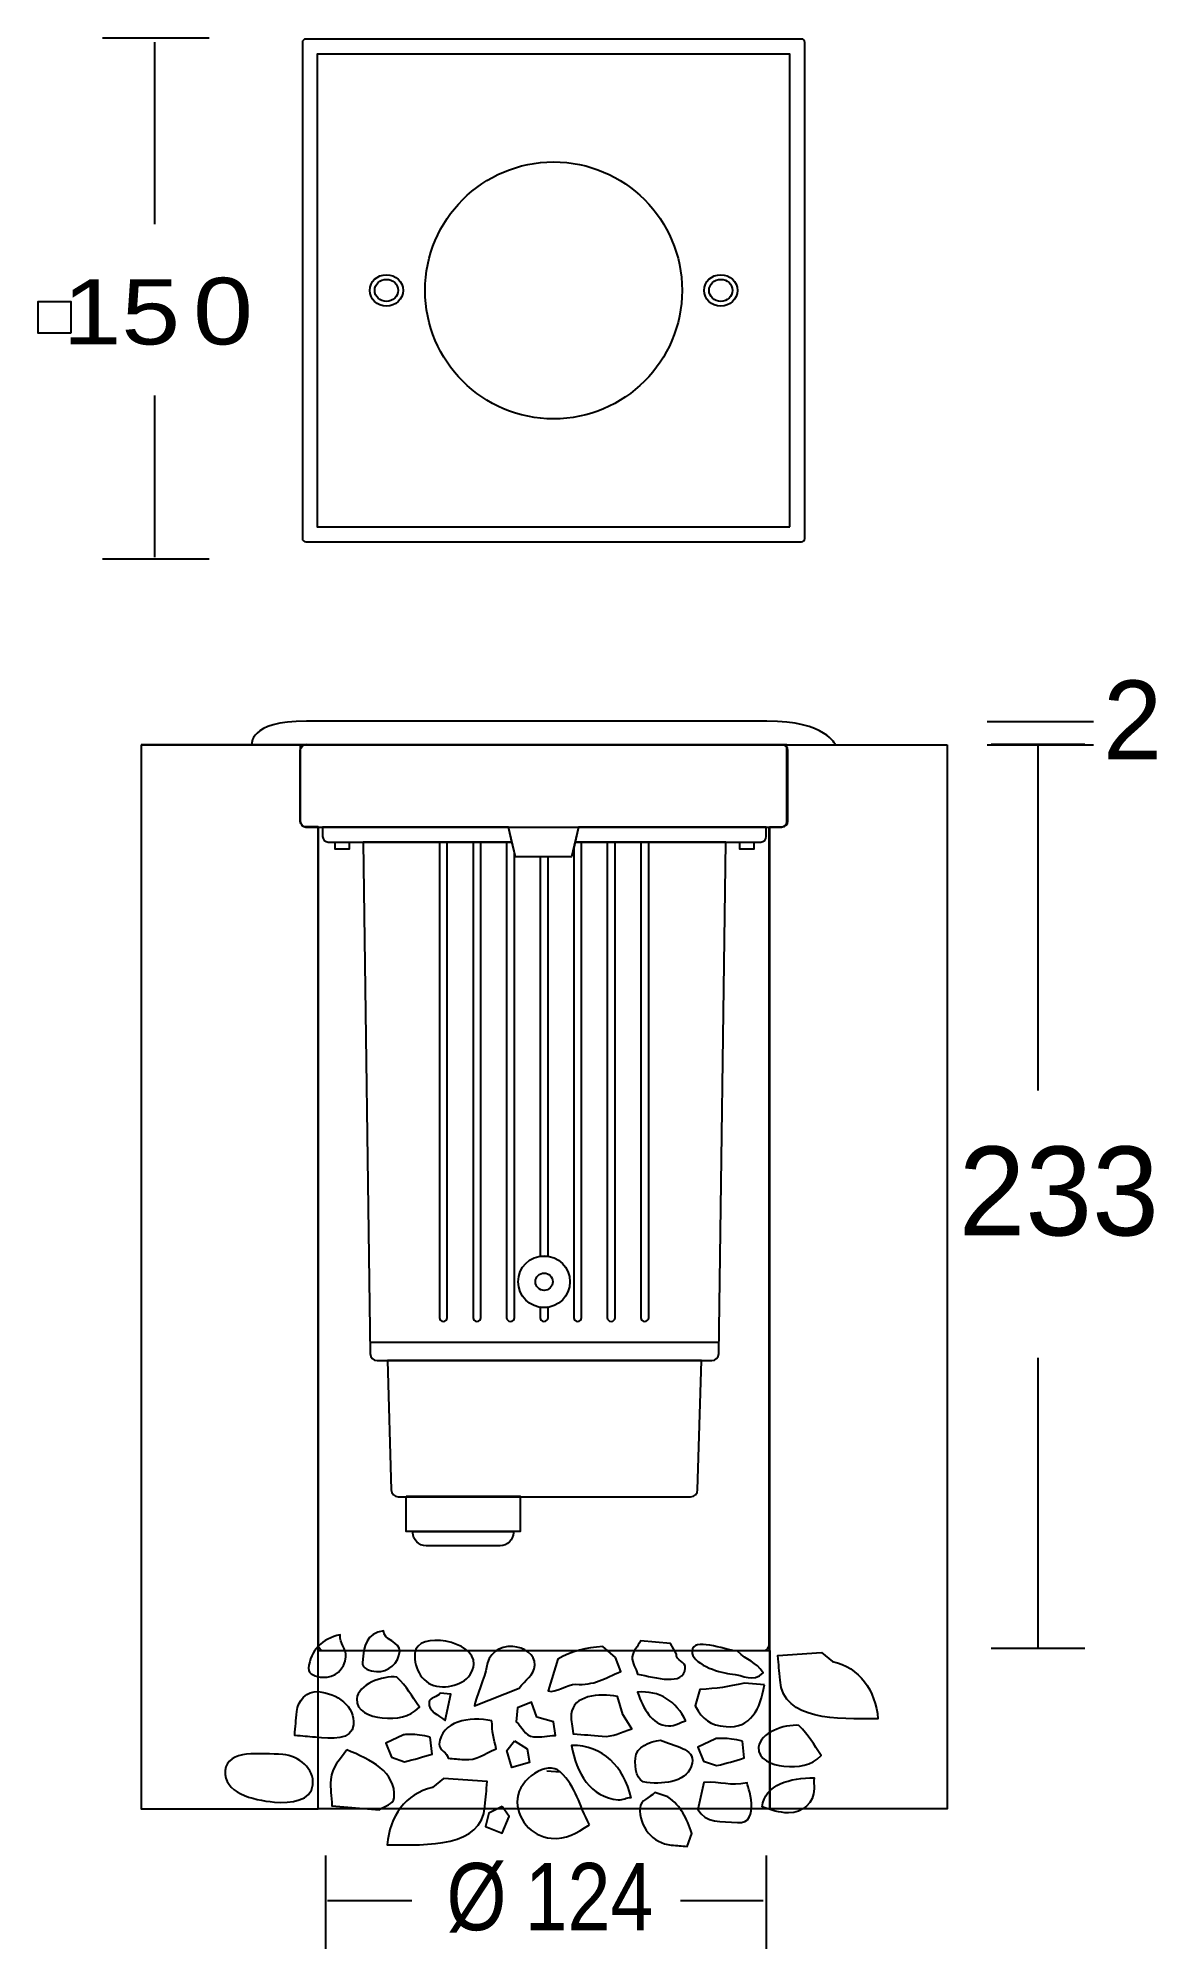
# Model space of a CAD drawing. Extents: x 42 to 158, y 58 to 258.
import ezdxf

# ---------------------------------------------------------------- set-up
doc = ezdxf.new("R2010")
doc.units = 0
doc.layers.add('LIVELLO_1', color=160, linetype='Continuous')
doc.styles.add('STD', font='txt')

# ---------------------------------------------------------------- blocks, each defined once
blk = doc.blocks.new('AI9-BLK3')
at = {"layer": 'LIVELLO_1', "color": 7}
for points in [[(-41.98, 54.87), (-41.98, 54.87), (-24.79, 54.87), (-24.79, 54.87), (-25.11, 54.87), (-25.38, 54.61), (-25.38, 54.28), (-25.38, 54.28), (-25.38, 46.91), (-25.38, 46.91), (-25.38, 46.59), (-25.11, 46.33), (-24.79, 46.33), (-24.79, 46.33), (-23.51, 46.33), (-23.51, 46.33), (-23.51, 46.33), (-23.51, -56.08), (-23.51, -56.08), (-23.51, -56.08), (-41.98, -56.08), (-41.98, -56.08), (-41.98, -56.08), (-41.98, 54.87), (-41.98, 54.87)], [(42.08, 54.87), (42.08, 54.87), (24.9, 54.87), (24.9, 54.87), (25.22, 54.87), (25.48, 54.61), (25.48, 54.28), (25.48, 54.28), (25.48, 46.91), (25.48, 46.91), (25.48, 46.59), (25.22, 46.33), (24.9, 46.33), (24.9, 46.33), (23.61, 46.33), (23.61, 46.33), (23.61, 46.33), (23.61, -56.08), (23.61, -56.08), (23.61, -56.08), (42.08, -56.08), (42.08, -56.08), (42.08, -56.08), (42.08, 54.87), (42.08, 54.87)]]:
    blk.add_open_spline(points, degree=3, knots=[0, 0, 0, 0, 1, 1, 1, 2, 2, 2, 3, 3, 3, 4, 4, 4, 5, 5, 5, 6, 6, 6, 7, 7, 7, 8, 8, 8, 8], dxfattribs=at)
blk = doc.blocks.new('AI9-BLK2')
at = {"layer": 'LIVELLO_1', "color": 7}
blk.add_line((-0.49, -3.36), (0.91, -3.48), dxfattribs=at)
for points in [[(-3.88, -0.26), (-2.54, -1.08), (-2.32, -2.5), (-4.13, -3.04), (-4.67, -1.25)], [(-5.14, -7.09), (-6.54, -7.79), (-6.89, -9.18), (-5.14, -9.88), (-4.44, -8.13)]]:
    blk.add_lwpolyline(points, close=True, dxfattribs=at)
for points, knots in [([(-21.45, 8.51), (-21.56, 7.24), (-22.62, 6.27), (-23.89, 6.38), (-24.55, 6.44), (-25.4, 6.66), (-25.35, 7.32), (-25.18, 9.19), (-23.89, 10.45), (-22.07, 10.8), (-22.15, 9.89), (-21.37, 9.42), (-21.45, 8.51)], [0, 0, 0, 0, 1, 1, 1, 2, 2, 2, 3, 3, 3, 4, 4, 4, 4]), ([(-15.84, 9.12), (-15.95, 7.86), (-17.01, 6.88), (-18.28, 6.99), (-18.94, 7.05), (-19.79, 7.28), (-19.73, 7.93), (-19.57, 9.81), (-19.35, 10.89), (-17.52, 11.24), (-17.6, 10.33), (-15.76, 10.03), (-15.84, 9.12)], [0, 0, 0, 0, 1, 1, 1, 2, 2, 2, 3, 3, 3, 4, 4, 4, 4]), ([(-8.11, 7.75), (-8.26, 6.08), (-10.02, 5.27), (-11.7, 5.41), (-13.37, 5.56), (-14.41, 7.23), (-14.26, 8.89), (-14.04, 11.32), (-7.9, 10.17), (-8.11, 7.75)], [0, 0, 0, 0, 1, 1, 1, 2, 2, 2, 3, 3, 3, 3]), ([(13.02, 8.81), (12.96, 8.11), (14.01, 8.02), (13.95, 7.33), (13.78, 5.42), (10.87, 6.37), (8.96, 6.71), (8.84, 7.33), (8.36, 7.81), (8.42, 8.51), (8.48, 9.2), (9.04, 9.59), (9.27, 10.18), (9.27, 10.18), (12.41, 9.91), (12.41, 9.91), (12.41, 9.91), (13.02, 8.81), (13.02, 8.81)], [0, 0, 0, 0, 1, 1, 1, 2, 2, 2, 3, 3, 3, 4, 4, 4, 5, 5, 5, 6, 6, 6, 6]), ([(19.4, 9.11), (20.43, 8.05), (21.27, 8.09), (22.08, 6.85), (20.96, 5.78), (20.18, 6.61), (18.61, 6.75), (17.34, 6.86), (14.54, 7.85), (14.65, 9.11), (14.78, 10.63), (17.87, 9.24), (19.4, 9.11)], [0, 0, 0, 0, 1, 1, 1, 2, 2, 2, 3, 3, 3, 4, 4, 4, 4]), ([(-1.75, 7.65), (-1.85, 6.52), (-2.76, 6.16), (-3.37, 5.25), (-3.37, 5.25), (-8.05, 3.4), (-8.05, 3.4), (-7.99, 4.1), (-6.85, 6.7), (-6.79, 7.39), (-6.66, 8.78), (-5.44, 9.72), (-4.04, 9.6), (-2.9, 9.5), (-1.65, 8.78), (-1.75, 7.65)], [0, 0, 0, 0, 1, 1, 1, 2, 2, 2, 3, 3, 3, 4, 4, 4, 5, 5, 5, 5]), ([(6.66, 8.45), (6.66, 8.45), (7.23, 7), (7.23, 7), (5.58, 6.27), (4.37, 5.5), (2.54, 5.66), (1.66, 5.73), (0.4, 4.65), (-0.37, 4.98), (-0.37, 4.98), (0.65, 8.27), (0.65, 8.27), (2.15, 9.19), (3.57, 9.41), (5.35, 9.61), (5.35, 9.61), (6.66, 8.45), (6.66, 8.45)], [0, 0, 0, 0, 1, 1, 1, 2, 2, 2, 3, 3, 3, 4, 4, 4, 5, 5, 5, 6, 6, 6, 6]), ([(28.15, 8.98), (28.15, 8.98), (23.61, 8.67), (23.61, 8.67), (23.7, 7.63), (23.74, 7.11), (23.83, 6.07), (24.21, 1.81), (29.73, 2.03), (34.05, 2.06), (33.78, 5.01), (32.17, 7.41), (29.29, 8.03), (29.29, 8.03), (28.15, 8.98), (28.15, 8.98)], [0, 0, 0, 0, 1, 1, 1, 2, 2, 2, 3, 3, 3, 4, 4, 4, 5, 5, 5, 5]), ([(-16.13, 6.41), (-15.09, 5.36), (-14.61, 4.5), (-13.79, 3.26), (-14.91, 2.19), (-16.1, 2.03), (-17.68, 2.17), (-18.95, 2.28), (-20.44, 2.87), (-20.32, 4.13), (-20.19, 5.65), (-17.65, 6.55), (-16.13, 6.41)], [0, 0, 0, 0, 1, 1, 1, 2, 2, 2, 3, 3, 3, 4, 4, 4, 4]), ([(-24.35, 4.89), (-25.52, 4.99), (-26.48, 3.95), (-26.58, 2.8), (-26.67, 1.83), (-26.72, 1.28), (-26.8, 0.32), (-25.94, 0.24), (-25.48, 0.2), (-24.62, 0.13), (-22.99, -0.01), (-20.81, -0.2), (-20.66, 1.41), (-20.49, 3.38), (-22.37, 4.72), (-24.35, 4.89)], [0, 0, 0, 0, 1, 1, 1, 2, 2, 2, 3, 3, 3, 4, 4, 4, 5, 5, 5, 5]), ([(-11.63, 4.73), (-11.63, 4.73), (-10.5, 4.63), (-10.5, 4.63), (-10.5, 4.63), (-11.09, 1.88), (-11.09, 1.88), (-11.83, 2.47), (-12.86, 2.82), (-12.77, 3.78), (-12.73, 4.3), (-11.85, 4.31), (-11.63, 4.73)], [0, 0, 0, 0, 1, 1, 1, 2, 2, 2, 3, 3, 3, 4, 4, 4, 4]), ([(7.43, 2.5), (7.43, 2.5), (8.36, 1.02), (8.36, 1.02), (7.18, 0.68), (6.52, 0.13), (5.29, 0.23), (4.07, 0.34), (3.46, 0.39), (2.24, 0.5), (2.22, 1.29), (2, 1.75), (2.06, 2.53), (2.24, 4.52), (4.9, 4.73), (6.89, 4.38), (6.89, 4.38), (7.43, 2.5), (7.43, 2.5)], [0, 0, 0, 0, 1, 1, 1, 2, 2, 2, 3, 3, 3, 4, 4, 4, 5, 5, 5, 6, 6, 6, 6]), ([(13.99, 1.85), (13.37, 1.73), (12.88, 1.24), (12.19, 1.31), (10.35, 1.47), (9.62, 3.1), (8.97, 4.82), (11.2, 5.07), (13.03, 3.86), (13.99, 1.85)], [0, 0, 0, 0, 1, 1, 1, 2, 2, 2, 3, 3, 3, 3]), ([(22.2, 5.58), (21.8, 3.07), (20.74, 1.02), (18.21, 1.24), (16.46, 1.39), (15.81, 1.94), (14.97, 3.41), (14.97, 3.41), (15.47, 5.11), (15.47, 5.11), (17.33, 5.21), (18.31, 5.39), (20.11, 5.76), (20.11, 5.76), (22.2, 5.58), (22.2, 5.58)], [0, 0, 0, 0, 1, 1, 1, 2, 2, 2, 3, 3, 3, 4, 4, 4, 5, 5, 5, 5]), ([(-6.22, 1.83), (-6.23, 0.69), (-6.03, -0.02), (-5.77, -1.09), (-7.14, -1.59), (-7.73, -2.32), (-9.13, -2.2), (-9.74, -2.15), (-10.18, -2.11), (-10.79, -2.06), (-10.82, -1.44), (-11.77, -1.27), (-11.71, -0.58), (-11.51, 1.77), (-8.55, 2.38), (-6.22, 1.83)], [0, 0, 0, 0, 1, 1, 1, 2, 2, 2, 3, 3, 3, 4, 4, 4, 5, 5, 5, 5]), ([(-1.53, 2.24), (-1.53, 2.24), (0.19, 1.75), (0.19, 1.75), (0.19, 1.75), (0.41, 0.33), (0.41, 0.33), (-0.47, 0.32), (-1.02, 0.1), (-1.89, 0.18), (-2.85, 0.26), (-3.03, 1.24), (-3.69, 1.73), (-3.69, 1.73), (-3.56, 3.21), (-3.56, 3.21), (-3.56, 3.21), (-2.1, 3.78), (-2.1, 3.78), (-2.1, 3.78), (-1.53, 2.24), (-1.53, 2.24)], [0, 0, 0, 0, 1, 1, 1, 2, 2, 2, 3, 3, 3, 4, 4, 4, 5, 5, 5, 6, 6, 6, 7, 7, 7, 7]), ([(-12.65, 0.15), (-12.65, 0.15), (-12.45, -1.62), (-12.45, -1.62), (-13.54, -1.96), (-14.26, -2.16), (-15.34, -2.42), (-15.34, -2.42), (-16.7, -1.95), (-16.7, -1.95), (-16.7, -1.95), (-17.28, -0.5), (-17.28, -0.5), (-17.28, -0.5), (-15.44, 0.39), (-15.44, 0.39), (-15.44, 0.39), (-14.28, 0.55), (-12.65, 0.15)], [0, 0, 0, 0, 1, 1, 1, 2, 2, 2, 3, 3, 3, 4, 4, 4, 5, 5, 5, 6, 6, 6, 6]), ([(19.9, -0.27), (19.9, -0.27), (20.1, -2.03), (20.1, -2.03), (19.02, -2.37), (18.29, -2.57), (17.22, -2.83), (17.22, -2.83), (15.85, -2.36), (15.85, -2.36), (15.85, -2.36), (15.27, -0.91), (15.27, -0.91), (15.27, -0.91), (17.11, -0.02), (17.11, -0.02), (17.11, -0.02), (18.27, 0.14), (19.9, -0.27)], [0, 0, 0, 0, 1, 1, 1, 2, 2, 2, 3, 3, 3, 4, 4, 4, 5, 5, 5, 6, 6, 6, 6]), ([(25.8, 1.37), (26.83, 0.31), (27.32, -0.55), (28.13, -1.79), (27.01, -2.86), (25.82, -3.01), (24.24, -2.87), (22.97, -2.76), (21.49, -2.18), (21.6, -0.91), (21.73, 0.6), (24.27, 1.5), (25.8, 1.37)], [0, 0, 0, 0, 1, 1, 1, 2, 2, 2, 3, 3, 3, 4, 4, 4, 4]), ([(-28.05, -1.66), (-26.33, -1.81), (-24.75, -3.12), (-24.9, -4.84), (-25.05, -6.5), (-27.22, -6.77), (-28.9, -6.63), (-31.24, -6.42), (-34.24, -5.65), (-34.04, -3.33), (-33.84, -1.11), (-30.3, -1.62), (-28.05, -1.66)], [0, 0, 0, 0, 1, 1, 1, 2, 2, 2, 3, 3, 3, 4, 4, 4, 4]), ([(-21.36, -1.19), (-18.9, -2.19), (-16.19, -3.48), (-16.43, -6.17), (-16.5, -6.95), (-17.38, -6.96), (-17.95, -7.44), (-17.95, -7.44), (-22.93, -7.01), (-22.93, -7.01), (-22.92, -5.96), (-23.13, -5.32), (-23.04, -4.28), (-22.92, -2.89), (-22.07, -2.27), (-21.36, -1.19)], [0, 0, 0, 0, 1, 1, 1, 2, 2, 2, 3, 3, 3, 4, 4, 4, 5, 5, 5, 5]), ([(8.3, -6.17), (7.78, -6.12), (7.49, -6.45), (6.96, -6.4), (4.08, -6.15), (2.55, -3.57), (2.09, -0.73), (5.36, -0.66), (7.53, -2.95), (8.3, -6.17)], [0, 0, 0, 0, 1, 1, 1, 2, 2, 2, 3, 3, 3, 3]), ([(11.37, -0.17), (10.21, -0.34), (8.84, -0.83), (8.74, -2.04), (8.65, -3.08), (8.87, -4.51), (9.92, -4.6), (11.93, -4.77), (14.24, -4.53), (14.68, -2.56), (14.99, -1.01), (12.72, -0.82), (11.37, -0.17)], [0, 0, 0, 0, 1, 1, 1, 2, 2, 2, 3, 3, 3, 4, 4, 4, 4]), ([(3.95, -8.99), (2.54, -9.92), (1.61, -10.54), (-0.05, -10.4), (-2.14, -10.21), (-3.74, -8.32), (-3.56, -6.24), (-3.38, -4.24), (-0.47, -2.22), (0.91, -3.48), (2.62, -5.12), (2.81, -6.88), (3.95, -8.99)], [0, 0, 0, 0, 1, 1, 1, 2, 2, 2, 3, 3, 3, 4, 4, 4, 4]), ([(-11.27, -4.17), (-11.27, -4.17), (-6.72, -4.48), (-6.72, -4.48), (-6.81, -5.52), (-6.85, -6.04), (-6.95, -7.08), (-7.32, -11.34), (-12.84, -11.12), (-17.15, -11.09), (-16.9, -8.14), (-15.28, -5.75), (-12.41, -5.12), (-12.41, -5.12), (-11.27, -4.17), (-11.27, -4.17)], [0, 0, 0, 0, 1, 1, 1, 2, 2, 2, 3, 3, 3, 4, 4, 4, 5, 5, 5, 5]), ([(12.14, -6.09), (13.55, -7.09), (14.06, -8.27), (14.63, -9.89), (14.63, -9.89), (14.16, -11.25), (14.16, -11.25), (13.54, -11.2), (13.1, -11.16), (12.49, -11.11), (10.57, -10.94), (9.06, -9.15), (9.23, -7.23), (9.3, -6.37), (10.19, -6.27), (10.78, -5.62), (10.78, -5.62), (12.14, -6.09), (12.14, -6.09)], [0, 0, 0, 0, 1, 1, 1, 2, 2, 2, 3, 3, 3, 4, 4, 4, 5, 5, 5, 6, 6, 6, 6]), ([(19.4, -8.77), (17.65, -8.61), (16.08, -8.86), (15.24, -7.39), (15.24, -7.39), (15.88, -4.58), (15.88, -4.58), (17.73, -4.48), (18.6, -5), (20.39, -4.63), (20.39, -4.63), (21.93, -8.99), (19.4, -8.77)], [0, 0, 0, 0, 1, 1, 1, 2, 2, 2, 3, 3, 3, 4, 4, 4, 4]), ([(21.98, -7.14), (23, -7.45), (23.66, -7.75), (24.73, -7.75), (26.16, -7.75), (27.39, -6.69), (27.39, -5.26), (27.39, -4.81), (27.34, -4.55), (27.39, -4.1), (24.99, -4.1), (22.18, -4.76), (21.98, -7.14)], [0, 0, 0, 0, 1, 1, 1, 2, 2, 2, 3, 3, 3, 4, 4, 4, 4])]:
    blk.add_open_spline(points, degree=3, knots=knots, dxfattribs=at)
blk = doc.blocks.new('AI9-BLK1')
at = {"layer": 'LIVELLO_1', "color": 7}
for p, q in [((-40.47, 99.96), (-51.59, 99.96)), ((21.31, 99.87), (-30.4, 99.87)), ((-46.18, 99.56), (-46.18, 80.57)), ((-30.75, 99.52), (-30.75, 47.8)), ((21.66, 47.8), (21.66, 99.52)), ((-46.18, 62.69), (-46.18, 45.83)), ((-30.4, 47.45), (21.31, 47.45)), ((-40.46, 45.62), (-51.59, 45.62)), ((40.7, 28.7), (51.77, 28.7)), ((-47.56, 26.26), (36.5, 26.26)), ((40.7, 26.26), (51.77, 26.26)), ((41.09, 26.34), (50.89, 26.34)), ((45.99, 26.34), (45.99, -9.78)), ((-23.65, -36.01), (12.62, -36.01)), ((45.99, -37.63), (45.99, -67.92)), ((41.09, -67.92), (50.89, -67.92)), ((-28.29, -99.27), (-28.29, -89.53)), ((17.66, -99.26), (17.66, -89.53)), ((-19.32, -94.26), (-28.11, -94.26)), ((17.32, -94.26), (8.71, -94.26))]:
    blk.add_line(p, q, dxfattribs=at)
blk.add_lwpolyline([(20.11, 49.01), (20.11, 98.31), (-29.19, 98.31), (-29.19, 49.01), (20.11, 49.01)], dxfattribs=at)
for points in [[(-54.9, 69.2), (-58.3, 69.2), (-58.3, 72.51), (-54.9, 72.51)], [(-27.32, 16.14), (-25.86, 16.14), (-25.86, 15.41), (-27.32, 15.41)], [(-9.25, 17.7), (-1.93, 17.7), (-2.66, 14.6), (-8.51, 14.6)], [(14.87, 16.14), (16.34, 16.14), (16.34, 15.41), (14.87, 15.41)], [(-19.92, -52.07), (-8.03, -52.07), (-8.03, -55.77), (-19.92, -55.77)], [(-29.09, -68.18), (18.03, -68.18), (18.03, -84.68), (-29.09, -84.68)]]:
    blk.add_lwpolyline(points, close=True, dxfattribs=at)
for centre, radius in [((-4.54, 73.66), 13.4), ((-5.53, -29.71), 2.7), ((-5.53, -29.71), 0.9)]:
    blk.add_circle(centre, radius, dxfattribs=at)
for centre, major_axis, ratio in [((-21.98, 73.66), (-1.74, 0), 0.9407), ((-21.98, 73.66), (-1.22, 0), 0.940479), ((12.9, 73.66), (-1.74, 0), 0.939771), ((12.9, 73.66), (-1.22, 0), 0.940745)]:
    blk.add_ellipse(centre, major_axis=major_axis, ratio=ratio, dxfattribs=at)
for points in [[(-30.4, 99.87), (-30.59, 99.87), (-30.75, 99.71), (-30.75, 99.52)], [(21.66, 99.52), (21.66, 99.71), (21.51, 99.87), (21.31, 99.87)], [(-30.75, 47.8), (-30.75, 47.61), (-30.59, 47.45), (-30.4, 47.45)], [(21.31, 47.45), (21.51, 47.45), (21.66, 47.61), (21.66, 47.8)]]:
    blk.add_open_spline(points, degree=3, dxfattribs=at)
for points, knots in [([(-30.3, 26.33), (-30.3, 26.33), (-30.3, 26.26), (-30.3, 26.26), (-30.3, 26.26), (-36.02, 26.26), (-36.02, 26.26), (-36.02, 26.26), (-36.45, 28.75), (-30.3, 28.75), (-30.3, 28.75), (17.72, 28.75), (17.72, 28.75), (23.87, 28.75), (24.87, 26.26), (24.87, 26.26), (24.87, 26.26), (-30.3, 26.33), (-30.3, 26.33)], [0, 0, 0, 0, 1, 1, 1, 2, 2, 2, 3, 3, 3, 4, 4, 4, 5, 5, 5, 6, 6, 6, 6]), ([(19.8, 26.26), (19.8, 26.26), (19.8, 18.29), (19.8, 18.29), (19.8, 17.96), (19.54, 17.7), (19.22, 17.7), (19.22, 17.7), (-30.38, 17.7), (-30.38, 17.7), (-30.7, 17.7), (-30.96, 17.96), (-30.96, 18.29), (-30.96, 18.29), (-30.96, 26.26), (-30.96, 26.26), (-30.96, 26.26), (19.8, 26.26), (19.8, 26.26)], [0, 0, 0, 0, 1, 1, 1, 2, 2, 2, 3, 3, 3, 4, 4, 4, 5, 5, 5, 6, 6, 6, 6]), ([(17.9, 17.7), (17.9, 17.7), (17.9, -67.63), (17.9, -67.63), (17.9, -67.95), (17.64, -68.2), (17.32, -68.2), (17.32, -68.2), (-28.47, -68.2), (-28.47, -68.2), (-28.8, -68.2), (-29.06, -67.95), (-29.06, -67.63), (-29.06, -67.63), (-29.06, 17.7), (-29.06, 17.7)], [0, 0, 0, 0, 1, 1, 1, 2, 2, 2, 3, 3, 3, 4, 4, 4, 5, 5, 5, 5]), ([(-28.05, 16.14), (-28.38, 16.14), (-28.64, 16.4), (-28.64, 16.72), (-28.64, 16.72), (-28.64, 17.7), (-28.64, 17.7), (-28.64, 17.7), (-9.25, 17.7), (-9.25, 17.7), (-9.25, 17.7), (-8.88, 16.14), (-8.88, 16.14), (-8.88, 16.14), (-28.05, 16.14), (-28.05, 16.14)], [0, 0, 0, 0, 1, 1, 1, 2, 2, 2, 3, 3, 3, 4, 4, 4, 5, 5, 5, 5]), ([(5.38, 16.14), (5.38, 16.14), (13.41, 16.14), (13.41, 16.14), (13.41, 16.14), (12.68, -37.21), (12.68, -37.21), (12.68, -37.61), (12.35, -37.94), (11.95, -37.94), (11.95, -37.94), (-22.93, -37.94), (-22.93, -37.94), (-23.34, -37.94), (-23.67, -37.61), (-23.67, -37.21), (-23.67, -37.21), (-24.4, 16.14), (-24.4, 16.14), (-24.4, 16.14), (-16.44, 16.14), (-16.44, 16.14), (-16.44, 16.14), (-8.88, 16.14), (-8.88, 16.14), (-8.88, 16.14), (-8.51, 14.6), (-8.51, 14.6), (-8.51, 14.6), (-2.66, 14.6), (-2.66, 14.6), (-2.66, 14.6), (-2.3, 16.14), (-2.3, 16.14), (-2.3, 16.14), (5.38, 16.14), (5.38, 16.14)], [0, 0, 0, 0, 1, 1, 1, 2, 2, 2, 3, 3, 3, 4, 4, 4, 5, 5, 5, 6, 6, 6, 7, 7, 7, 8, 8, 8, 9, 9, 9, 10, 10, 10, 11, 11, 11, 12, 12, 12, 12]), ([(-15.63, 16.14), (-15.63, 16.14), (-15.63, -33.45), (-15.63, -33.45), (-15.63, -33.67), (-15.8, -33.84), (-16.05, -33.84), (-16.27, -33.84), (-16.44, -33.67), (-16.44, -33.45), (-16.44, -33.45), (-16.44, 16.14), (-16.44, 16.14), (-16.44, 16.14), (-15.63, 16.14), (-15.63, 16.14)], [0, 0, 0, 0, 1, 1, 1, 2, 2, 2, 3, 3, 3, 4, 4, 4, 5, 5, 5, 5]), ([(-12.13, 16.14), (-12.13, 16.14), (-12.13, -33.45), (-12.13, -33.45), (-12.13, -33.67), (-12.3, -33.84), (-12.54, -33.84), (-12.76, -33.84), (-12.94, -33.67), (-12.94, -33.45), (-12.94, -33.45), (-12.94, 16.14), (-12.94, 16.14), (-12.94, 16.14), (-12.13, 16.14), (-12.13, 16.14)], [0, 0, 0, 0, 1, 1, 1, 2, 2, 2, 3, 3, 3, 4, 4, 4, 5, 5, 5, 5]), ([(-8.62, 15.04), (-8.62, 15.04), (-8.62, -33.45), (-8.62, -33.45), (-8.62, -33.67), (-8.8, -33.84), (-9.04, -33.84), (-9.26, -33.84), (-9.44, -33.67), (-9.44, -33.45), (-9.44, -33.45), (-9.44, 16.14), (-9.44, 16.14), (-9.44, 16.14), (-8.9, 16.14), (-8.9, 16.14), (-8.9, 16.14), (-8.62, 15.04), (-8.62, 15.04)], [0, 0, 0, 0, 1, 1, 1, 2, 2, 2, 3, 3, 3, 4, 4, 4, 5, 5, 5, 6, 6, 6, 6]), ([(-1.62, 16.14), (-1.62, 16.14), (-1.62, -33.45), (-1.62, -33.45), (-1.62, -33.67), (-1.8, -33.84), (-2.04, -33.84), (-2.26, -33.84), (-2.44, -33.67), (-2.44, -33.45), (-2.44, -33.45), (-2.44, 15.5), (-2.44, 15.5), (-2.44, 15.5), (-2.28, 16.14), (-2.28, 16.14), (-2.28, 16.14), (-1.62, 16.14), (-1.62, 16.14)], [0, 0, 0, 0, 1, 1, 1, 2, 2, 2, 3, 3, 3, 4, 4, 4, 5, 5, 5, 6, 6, 6, 6]), ([(-1.93, 17.7), (-1.93, 17.7), (17.65, 17.7), (17.65, 17.7), (17.65, 17.7), (17.65, 16.72), (17.65, 16.72), (17.65, 16.4), (17.39, 16.14), (17.07, 16.14), (17.07, 16.14), (-2.3, 16.14), (-2.3, 16.14), (-2.3, 16.14), (-1.93, 17.7), (-1.93, 17.7)], [0, 0, 0, 0, 1, 1, 1, 2, 2, 2, 3, 3, 3, 4, 4, 4, 5, 5, 5, 5]), ([(1.88, 16.14), (1.88, 16.14), (1.88, -33.45), (1.88, -33.45), (1.88, -33.67), (1.7, -33.84), (1.46, -33.84), (1.24, -33.84), (1.06, -33.67), (1.06, -33.45), (1.06, -33.45), (1.06, 16.14), (1.06, 16.14), (1.06, 16.14), (1.88, 16.14), (1.88, 16.14)], [0, 0, 0, 0, 1, 1, 1, 2, 2, 2, 3, 3, 3, 4, 4, 4, 5, 5, 5, 5]), ([(5.38, 16.14), (5.38, 16.14), (5.38, -33.45), (5.38, -33.45), (5.38, -33.67), (5.2, -33.84), (4.96, -33.84), (4.74, -33.84), (4.56, -33.67), (4.56, -33.45), (4.56, -33.45), (4.56, 16.14), (4.56, 16.14), (4.56, 16.14), (5.38, 16.14), (5.38, 16.14)], [0, 0, 0, 0, 1, 1, 1, 2, 2, 2, 3, 3, 3, 4, 4, 4, 5, 5, 5, 5]), ([(-5.12, 14.6), (-5.12, 14.6), (-5.12, -27.06), (-5.12, -27.06), (-5.26, -27.04), (-5.39, -27.03), (-5.53, -27.03), (-5.67, -27.03), (-5.81, -27.04), (-5.94, -27.06), (-5.94, -27.06), (-5.94, 14.6), (-5.94, 14.6), (-5.94, 14.6), (-5.12, 14.6), (-5.12, 14.6)], [0, 0, 0, 0, 1, 1, 1, 2, 2, 2, 3, 3, 3, 4, 4, 4, 5, 5, 5, 5]), ([(-5.12, -32.37), (-5.12, -32.37), (-5.12, -33.45), (-5.12, -33.45), (-5.12, -33.67), (-5.3, -33.84), (-5.55, -33.84), (-5.76, -33.84), (-5.94, -33.67), (-5.94, -33.45), (-5.94, -33.45), (-5.94, -32.37), (-5.94, -32.37), (-5.81, -32.39), (-5.67, -32.39), (-5.53, -32.39), (-5.39, -32.39), (-5.26, -32.39), (-5.12, -32.37)], [0, 0, 0, 0, 1, 1, 1, 2, 2, 2, 3, 3, 3, 4, 4, 4, 5, 5, 5, 6, 6, 6, 6]), ([(10.88, -37.94), (10.88, -37.94), (10.48, -51.4), (10.48, -51.4), (10.48, -51.8), (10.16, -52.13), (9.75, -52.13), (9.75, -52.13), (-20.74, -52.13), (-20.74, -52.13), (-21.14, -52.13), (-21.47, -51.8), (-21.47, -51.4), (-21.47, -51.4), (-21.87, -37.94), (-21.87, -37.94), (-21.87, -37.94), (10.88, -37.94), (10.88, -37.94)], [0, 0, 0, 0, 1, 1, 1, 2, 2, 2, 3, 3, 3, 4, 4, 4, 5, 5, 5, 6, 6, 6, 6]), ([(-19.22, -55.77), (-19.22, -55.77), (-19.22, -55.88), (-19.22, -55.88), (-19.22, -56.63), (-18.6, -57.24), (-17.84, -57.24), (-17.84, -57.24), (-10.11, -57.24), (-10.11, -57.24), (-9.35, -57.24), (-8.74, -56.63), (-8.74, -55.88), (-8.74, -55.88), (-8.74, -55.77), (-8.74, -55.77), (-8.74, -55.77), (-19.22, -55.77), (-19.22, -55.77)], [0, 0, 0, 0, 1, 1, 1, 2, 2, 2, 3, 3, 3, 4, 4, 4, 5, 5, 5, 6, 6, 6, 6])]:
    blk.add_open_spline(points, degree=3, knots=knots, dxfattribs=at)
for name, p in [('AI9-BLK3', (-5.58, -28.6)), ('AI9-BLK2', (-4.75, -77.34))]:
    blk.add_blockref(name, p, dxfattribs=at)
at = {"layer": 'LIVELLO_1', "color": 7, "attachment_point": 1, "style": 'STD'}
for s, insert, char_height in [('\\fMyriad Roman|b0|i0;\\H6.8042;\\W1.21;\\C7;15', (-55.75, 74.83), 6.8042), ('\\fMyriad Roman|b0|i0;\\H6.9507;\\W1.21;\\C7;0', (-42.15, 74.98), 6.9507), ('\\fMyriad Roman|b0|i0;\\H8.1999;\\W1.01;\\C7;2', (52.78, 32.98), 8.1999), ('\\fMyriad Roman|b0|i0;\\H9.2703;\\W1.01;\\C7;233', (37.71, -15.61), 9.2703), ('\\fArial Narrow|b0|i0;\\H7.0132;\\C7;Ø', (-15.71, -90.32), 7.0132), ('\\fArial Narrow|b0|i0;\\H7.0132;\\C7;12\\H7.0132;4', (-7.55, -90.32), 7.0132)]:
    blk.add_mtext(s, dxfattribs=dict(at, insert=insert, char_height=char_height))

msp = doc.modelspace()

# ---------------------------------------------------------------- block references
at = {"layer": 'LIVELLO_1', "color": 7}
msp.add_blockref('AI9-BLK1', (99.825259, 157.63689), dxfattribs=at)

doc.saveas('drawing.dxf')
